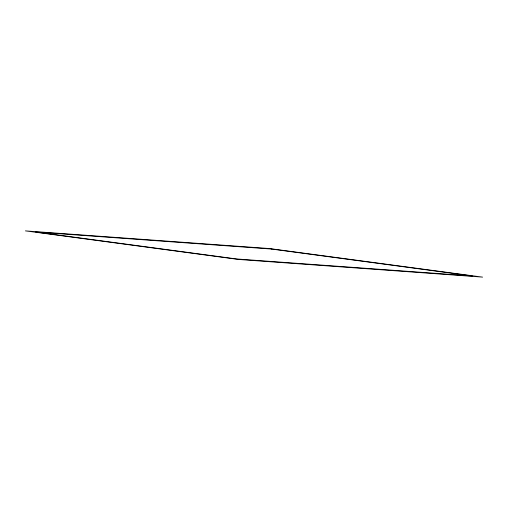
<?xml version="1.0" encoding="UTF-8"?>
<svg xmlns="http://www.w3.org/2000/svg" width="508" height="508" viewBox="0 0 508 508"><rect width="100%" height="100%" fill="white"/><g stroke="black" fill="none" stroke-linecap="round" stroke-linejoin="round"><path stroke-width="0.76" d="M269.405 248.533L25.4 230.88L238.595 259.467L482.6 277.12L269.405 248.533M271.545 249.066L35.623 231.997L236.455 258.934L472.376 276.003L271.545 249.066"/></g></svg>
